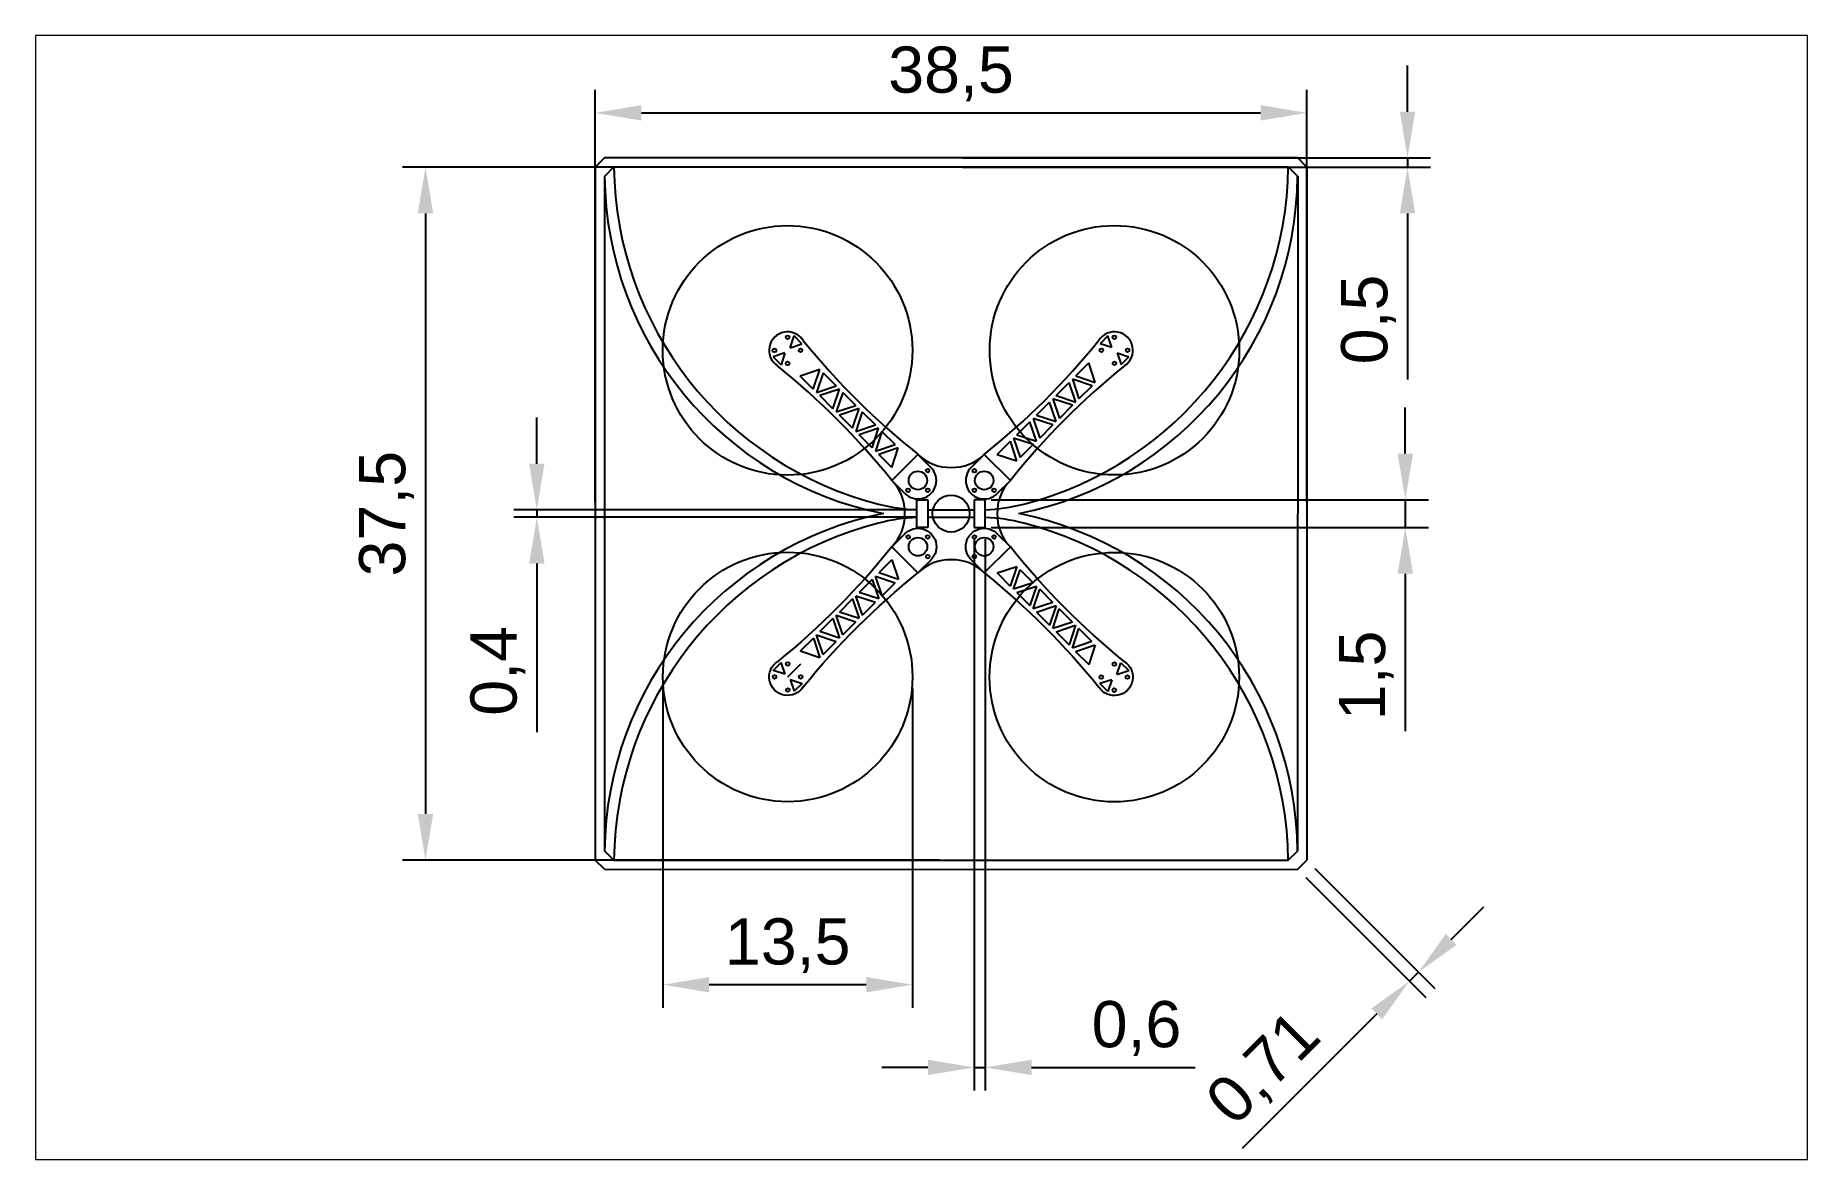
# Paper-space layout 'Sheet1' of a CAD drawing. Header units: millimetres. Extents: x 40 to 364, y 26 to 231.
# The model-space entities are those that its viewports show. They can reach past a viewport. Long polylines and large blocks are cut down to what shows.
import ezdxf

# ---------------------------------------------------------------- set-up
doc = ezdxf.new("R2010")
doc.units = ezdxf.units.MM
doc.styles.get("Standard").update_dxf_attribs({"font": 'arial.ttf'})
doc.dimstyles.new('ISO-25', dxfattribs={"dimtxt": 2.5, "dimasz": 2.5, "dimexe": 1.25, "dimexo": 0.625, "dimtad": 1, "dimtxsty": 'Standard', "dimcen": 2.5, "dimadec": 0, "dimazin": 0, "dimtfac": 1, "dimtmove": 0, "dimatfit": 3, "dimfxl": 1, "dimarcsym": 0})

# ---------------------------------------------------------------- blocks, each defined once
blk = doc.blocks.new('perimetroBraccio1')
for p, q in [((23.175, 3.212), (24.175, 3.212)), ((23.176, 1.213), (24.176, 1.214))]:
    blk.add_line(p, q)
for centre, radius, start, end in [((23.174, 2.212), 0.999, 89.9618, 270.06833), ((28.647, 43.269), 40.306, 263.63025, 276.09132), ((33.14, 2.214), 1, 257.55398, 102.47614), ((28.668, -38.843), 40.306, 83.9388, 96.39988)]:
    blk.add_arc(centre, radius, start, end)
blk = doc.blocks.new('*D21')
at = {"color": 0, "lineweight": -2}
for p, q in [((30.747, 30.625), (30.747, 52.938)), ((69.244, 30.623), (69.244, 52.938)), ((33.247, 51.688), (66.744, 51.688))]:
    blk.add_line(p, q, dxfattribs=at)
at = {"color": 0}
for points in [[(33.247, 52.105), (33.247, 51.271), (30.747, 51.688)], [(66.744, 51.271), (66.744, 52.105), (69.244, 51.688)]]:
    blk.add_solid(points, dxfattribs=at)
at = {"layer": 'Defpoints', "color": 0}
for p in [(69.244, 51.688), (30.747, 30), (69.244, 29.998)]:
    blk.add_point(p, dxfattribs=at)
at = {"color": 0, "insert": (49.996, 53.797), "char_height": 2.5, "attachment_point": 5}
blk.add_mtext('38,5', dxfattribs=at)
blk = doc.blocks.new('*D24')
at = {"color": 0, "lineweight": -2}
for p, q in [((34.411, 20.54), (34.411, 3.26)), ((47.911, 20.54), (47.911, 3.26)), ((45.411, 4.51), (36.911, 4.51))]:
    blk.add_line(p, q, dxfattribs=at)
at = {"color": 0}
for points in [[(36.911, 4.927), (36.911, 4.094), (34.411, 4.51)], [(45.411, 4.094), (45.411, 4.927), (47.911, 4.51)]]:
    blk.add_solid(points, dxfattribs=at)
at = {"layer": 'Defpoints', "color": 0}
for p in [(34.411, 21.165), (47.911, 21.165), (34.411, 4.51)]:
    blk.add_point(p, dxfattribs=at)
at = {"color": 0, "insert": (41.161, 6.62), "char_height": 2.5, "attachment_point": 5}
blk.add_mtext('13,5', dxfattribs=at)
blk = doc.blocks.new('*D25')
at = {"color": 0, "lineweight": -2}
for p, q in [((49.371, 48.749), (20.317, 48.749)), ((21.567, 46.249), (21.567, 13.75)), ((49.371, 11.25), (20.317, 11.25))]:
    blk.add_line(p, q, dxfattribs=at)
at = {"color": 0}
for points in [[(21.983, 46.249), (21.15, 46.249), (21.567, 48.749)], [(21.15, 13.75), (21.983, 13.75), (21.567, 11.25)]]:
    blk.add_solid(points, dxfattribs=at)
at = {"layer": 'Defpoints', "color": 0}
for p in [(49.996, 48.749), (21.567, 11.25), (49.996, 11.25)]:
    blk.add_point(p, dxfattribs=at)
at = {"color": 0, "insert": (19.457, 29.999), "char_height": 2.5, "attachment_point": 5, "rotation": 90}
blk.add_mtext('37,5', dxfattribs=at)
blk = doc.blocks.new('*D27')
at = {"color": 0, "lineweight": -2}
for p, q in [((74.69, 51.749), (74.69, 54.249)), ((50.621, 49.249), (75.94, 49.249)), ((74.69, 49.249), (74.69, 48.749)), ((50.621, 48.749), (75.94, 48.749)), ((74.69, 46.249), (74.69, 37.261))]:
    blk.add_line(p, q, dxfattribs=at)
at = {"color": 0}
for points in [[(74.273, 51.749), (75.106, 51.749), (74.69, 49.249)], [(75.106, 46.249), (74.273, 46.249), (74.69, 48.749)]]:
    blk.add_solid(points, dxfattribs=at)
at = {"layer": 'Defpoints', "color": 0}
for p in [(49.996, 49.249), (49.996, 48.749), (74.69, 48.749)]:
    blk.add_point(p, dxfattribs=at)
at = {"color": 0, "insert": (72.58, 40.505), "char_height": 2.5, "attachment_point": 5, "rotation": 90}
blk.add_mtext('0,5', dxfattribs=at)
blk = doc.blocks.new('*D29')
at = {"color": 0, "lineweight": -2}
for p, q in [((69.683, 10.803), (76.173, 4.313)), ((69.183, 10.303), (75.673, 3.813)), ((77.057, 6.964), (78.825, 8.732)), ((75.289, 5.197), (74.789, 4.697)), ((73.021, 2.929), (65.737, -4.355))]:
    blk.add_line(p, q, dxfattribs=at)
at = {"color": 0}
for points in [[(76.762, 7.259), (77.352, 6.67), (75.289, 5.197)], [(73.316, 2.634), (72.727, 3.223), (74.789, 4.697)]]:
    blk.add_solid(points, dxfattribs=at)
at = {"layer": 'Defpoints', "color": 0}
for p in [(68.741, 10.745), (69.241, 11.245), (74.789, 4.697)]:
    blk.add_point(p, dxfattribs=at)
at = {"color": 0, "insert": (67.004, -0.106), "char_height": 2.5, "attachment_point": 5, "rotation": 45}
blk.add_mtext('0,71', dxfattribs=at)
blk = doc.blocks.new('*D30')
at = {"color": 0, "lineweight": -2}
for p, q in [((74.57, 33.251), (74.57, 35.751)), ((52.175, 30.751), (75.82, 30.751)), ((74.57, 30.751), (74.57, 29.251)), ((52.175, 29.251), (75.82, 29.251)), ((74.57, 26.751), (74.57, 18.239))]:
    blk.add_line(p, q, dxfattribs=at)
at = {"color": 0}
for points in [[(74.154, 33.251), (74.987, 33.251), (74.57, 30.751)], [(74.987, 26.751), (74.154, 26.751), (74.57, 29.251)]]:
    blk.add_solid(points, dxfattribs=at)
at = {"layer": 'Defpoints', "color": 0}
for p in [(51.55, 30.751), (51.55, 29.251), (74.57, 29.251)]:
    blk.add_point(p, dxfattribs=at)
at = {"color": 0, "insert": (72.461, 21.245), "char_height": 2.5, "attachment_point": 5, "rotation": 90}
blk.add_mtext('1,5', dxfattribs=at)
blk = doc.blocks.new('*D31')
at = {"color": 0, "lineweight": -2}
for p, q in [((51.25, 28.626), (51.25, -1.215)), ((51.85, 28.626), (51.85, -1.215)), ((48.75, 0.035), (46.25, 0.035)), ((51.25, 0.035), (51.85, 0.035)), ((54.35, 0.035), (63.207, 0.035))]:
    blk.add_line(p, q, dxfattribs=at)
at = {"color": 0}
for points in [[(48.75, -0.382), (48.75, 0.451), (51.25, 0.035)], [(54.35, 0.451), (54.35, -0.382), (51.85, 0.035)]]:
    blk.add_solid(points, dxfattribs=at)
at = {"layer": 'Defpoints', "color": 0}
for p in [(51.25, 29.251), (51.85, 29.251), (51.85, 0.035)]:
    blk.add_point(p, dxfattribs=at)
at = {"color": 0, "insert": (60.029, 2.144), "char_height": 2.5, "attachment_point": 5}
blk.add_mtext('0,6', dxfattribs=at)
blk = doc.blocks.new('*D32')
at = {"color": 0, "lineweight": -2}
for p, q in [((27.59, 32.702), (27.59, 35.202)), ((48.125, 30.202), (26.34, 30.202)), ((48.125, 29.801), (26.34, 29.801)), ((27.59, 30.202), (27.59, 29.801)), ((27.59, 27.301), (27.59, 18.183))]:
    blk.add_line(p, q, dxfattribs=at)
at = {"color": 0}
for points in [[(27.173, 32.702), (28.006, 32.702), (27.59, 30.202)], [(28.006, 27.301), (27.173, 27.301), (27.59, 29.801)]]:
    blk.add_solid(points, dxfattribs=at)
at = {"layer": 'Defpoints', "color": 0}
for p in [(27.59, 29.801), (48.75, 30.202), (48.75, 29.801)]:
    blk.add_point(p, dxfattribs=at)
at = {"color": 0, "insert": (25.48, 21.492), "char_height": 2.5, "attachment_point": 5, "rotation": 90}
blk.add_mtext('0,4', dxfattribs=at)

msp = doc.modelspace()

# ---------------------------------------------------------------- linework, layer by layer
for p, q in [((31.244, 49.246), (30.744, 48.746)), ((68.748, 49.252), (31.244, 49.246)), ((69.248, 48.752), (68.748, 49.252)), ((30.744, 48.746), (30.751, 11.255)), ((31.744, 48.746), (31.244, 48.246)), ((31.244, 48.246), (31.251, 11.755)), ((68.248, 48.752), (31.744, 48.746)), ((68.248, 48.752), (68.748, 48.252)), ((68.748, 48.252), (68.741, 11.745)), ((69.248, 48.752), (69.241, 11.245)), ((41.295, 38.977), (41.507, 39.614)), ((41.931, 39.19), (41.507, 39.614)), ((58.484, 39.619), (58.06, 39.195)), ((58.696, 38.983), (58.484, 39.619)), ((41.012, 38.694), (40.376, 38.482)), ((40.376, 38.482), (40.801, 38.058)), ((41.012, 38.694), (40.801, 38.058)), ((41.295, 38.977), (41.931, 39.19)), ((58.696, 38.983), (58.06, 39.195)), ((58.979, 38.7), (59.192, 38.064)), ((58.979, 38.7), (59.616, 38.488)), ((59.192, 38.064), (59.616, 38.488)), ((42.896, 37.801), (41.836, 37.447)), ((42.544, 36.74), (41.836, 37.447)), ((42.544, 36.74), (42.896, 37.801)), ((43.073, 37.625), (42.721, 36.564)), ((43.073, 37.625), (43.781, 36.918)), ((56.741, 37.453), (57.448, 38.16)), ((56.741, 37.453), (57.802, 37.099)), ((57.802, 37.099), (57.448, 38.16)), ((42.721, 36.564), (43.781, 36.918)), ((43.958, 36.741), (42.898, 36.387)), ((43.605, 35.68), (43.958, 36.741)), ((44.135, 36.565), (43.782, 35.504)), ((44.135, 36.565), (44.843, 35.858)), ((55.681, 36.392), (56.388, 37.099)), ((56.742, 36.039), (56.388, 37.099)), ((56.565, 37.276), (56.918, 36.215)), ((57.625, 36.923), (56.565, 37.276)), ((57.625, 36.923), (56.918, 36.215)), ((43.605, 35.68), (42.898, 36.387)), ((43.782, 35.504), (44.843, 35.858)), ((45.02, 35.682), (43.959, 35.327)), ((44.667, 34.621), (45.02, 35.682)), ((45.197, 35.505), (44.844, 34.444)), ((45.197, 35.505), (45.904, 34.799)), ((54.621, 35.331), (55.327, 36.038)), ((55.681, 34.978), (55.327, 36.038)), ((55.504, 36.215), (55.858, 35.154)), ((56.565, 35.862), (55.504, 36.215)), ((55.681, 36.392), (56.742, 36.039)), ((56.565, 35.862), (55.858, 35.154)), ((44.667, 34.621), (43.959, 35.327)), ((44.844, 34.444), (45.904, 34.799)), ((46.081, 34.622), (45.021, 34.267)), ((45.728, 33.561), (46.081, 34.622)), ((53.56, 34.27), (54.267, 34.977)), ((54.621, 33.917), (54.267, 34.977)), ((54.444, 35.154), (54.798, 34.093)), ((55.505, 34.801), (54.444, 35.154)), ((54.621, 35.331), (55.681, 34.978)), ((55.505, 34.801), (54.798, 34.093)), ((45.728, 33.561), (45.021, 34.267)), ((46.258, 34.445), (45.905, 33.384)), ((45.905, 33.384), (46.966, 33.739)), ((47.143, 33.562), (46.082, 33.208)), ((46.258, 34.445), (46.966, 33.739)), ((46.79, 32.501), (47.143, 33.562)), ((52.5, 33.209), (53.207, 33.916)), ((53.561, 32.856), (53.207, 33.916)), ((53.383, 34.093), (53.737, 33.033)), ((54.444, 33.74), (53.383, 34.093)), ((53.56, 34.27), (54.621, 33.917)), ((54.444, 33.74), (53.737, 33.033)), ((46.79, 32.501), (46.082, 33.208)), ((46.791, 31.795), (48.205, 33.209)), ((51.793, 33.208), (53.207, 31.794)), ((52.5, 33.209), (53.561, 32.856)), ((48.15, 29.251), (48.15, 30.751)), ((48.15, 30.751), (48.75, 30.751)), ((48.75, 30.751), (48.75, 29.251)), ((51.85, 30.751), (51.25, 30.751)), ((51.25, 30.751), (51.25, 29.251)), ((51.85, 29.251), (51.85, 30.751)), ((48.75, 30.202), (48.775, 30.202)), ((48.75, 29.801), (48.775, 29.801)), ((48.775, 30.202), (51.225, 30.202)), ((48.775, 29.801), (51.225, 29.801)), ((51.25, 30.202), (51.225, 30.202)), ((51.25, 29.801), (51.225, 29.801)), ((48.75, 29.251), (48.15, 29.251)), ((51.25, 29.251), (51.85, 29.251)), ((46.792, 28.209), (48.206, 26.795)), ((51.791, 26.794), (53.206, 28.208)), ((46.793, 27.503), (46.086, 26.796)), ((46.793, 27.503), (47.147, 26.442)), ((52.497, 26.793), (53.558, 27.145)), ((53.558, 27.145), (53.204, 26.085)), ((53.38, 25.908), (53.735, 26.968)), ((54.441, 26.26), (53.735, 26.968)), ((45.732, 26.442), (45.025, 25.735)), ((45.732, 26.442), (46.086, 25.382)), ((45.909, 26.619), (46.97, 26.265)), ((46.263, 25.558), (45.909, 26.619)), ((47.147, 26.442), (46.086, 26.796)), ((46.263, 25.558), (46.97, 26.265)), ((52.497, 26.793), (53.204, 26.085)), ((54.441, 26.26), (53.38, 25.908)), ((53.557, 25.731), (54.618, 26.083)), ((54.618, 26.083), (54.263, 25.023)), ((54.44, 24.846), (54.794, 25.906)), ((55.501, 25.199), (54.794, 25.906)), ((44.672, 25.382), (43.964, 24.675)), ((44.672, 25.382), (45.025, 24.321)), ((44.848, 25.559), (45.909, 25.205)), ((45.202, 24.498), (44.848, 25.559)), ((46.086, 25.382), (45.025, 25.735)), ((45.202, 24.498), (45.909, 25.205)), ((53.557, 25.731), (54.263, 25.023)), ((55.501, 25.199), (54.44, 24.846)), ((54.616, 24.669), (55.677, 25.022)), ((55.677, 25.022), (55.323, 23.961)), ((43.611, 24.322), (42.903, 23.615)), ((43.611, 24.322), (43.964, 23.261)), ((43.787, 24.498), (44.848, 24.144)), ((44.141, 23.437), (43.787, 24.498)), ((45.025, 24.321), (43.964, 24.675)), ((44.141, 23.437), (44.848, 24.144)), ((54.616, 24.669), (55.323, 23.961)), ((55.499, 23.784), (55.854, 24.845)), ((56.56, 24.137), (55.499, 23.784)), ((56.56, 24.137), (55.854, 24.845)), ((42.55, 23.261), (41.842, 22.554)), ((42.55, 23.261), (42.903, 22.2)), ((42.726, 23.438), (43.787, 23.084)), ((43.08, 22.377), (42.726, 23.438)), ((43.964, 23.261), (42.903, 23.615)), ((43.08, 22.377), (43.787, 23.084)), ((55.676, 23.607), (56.737, 23.96)), ((55.676, 23.607), (56.382, 22.9)), ((56.737, 23.96), (56.382, 22.9)), ((56.559, 22.723), (56.914, 23.783)), ((57.62, 23.075), (56.559, 22.723)), ((57.62, 23.075), (56.914, 23.783)), ((42.903, 22.2), (41.842, 22.554)), ((56.735, 22.546), (57.796, 22.898)), ((56.735, 22.546), (57.442, 21.838)), ((57.796, 22.898), (57.442, 21.838)), ((40.383, 21.518), (40.807, 21.943)), ((41.019, 21.306), (40.383, 21.518)), ((41.019, 21.306), (40.807, 21.943)), ((41.161, 21.165), (41.868, 21.872)), ((58.972, 21.296), (59.185, 21.932)), ((58.972, 21.296), (59.609, 21.508)), ((59.185, 21.932), (59.609, 21.508)), ((41.302, 21.023), (41.938, 20.811)), ((41.302, 21.023), (41.514, 20.387)), ((41.938, 20.811), (41.514, 20.387)), ((58.689, 21.014), (58.053, 20.802)), ((58.476, 20.378), (58.053, 20.802)), ((58.689, 21.014), (58.476, 20.378)), ((31.251, 11.755), (31.751, 11.255)), ((68.241, 11.245), (68.741, 11.745)), ((31.251, 10.755), (30.751, 11.255)), ((31.251, 10.755), (68.741, 10.745)), ((31.751, 11.255), (68.241, 11.245)), ((68.741, 10.745), (69.241, 11.245))]:
    msp.add_line(p, q)
for centre, radius in [((41.154, 38.836), 6.75), ((58.838, 38.842), 6.75), ((41.153, 39.543), 0.1), ((58.838, 39.549), 0.1), ((40.447, 38.835), 0.1), ((41.861, 38.837), 0.1), ((58.131, 38.842), 0.1), ((59.545, 38.842), 0.1), ((41.154, 38.129), 0.1), ((58.838, 38.135), 0.1), ((48.205, 31.795), 0.5), ((48.733, 32.325), 0.1), ((51.264, 32.323), 0.1), ((51.793, 31.795), 0.5), ((47.676, 31.266), 0.1), ((48.734, 31.266), 0.1), ((50, 30.002), 1), ((51.264, 31.265), 0.1), ((52.322, 31.266), 0.1), ((47.679, 28.738), 0.1), ((48.737, 28.739), 0.1), ((51.263, 28.737), 0.1), ((52.321, 28.736), 0.1), ((41.161, 21.165), 6.75), ((48.208, 28.209), 0.5), ((51.792, 28.208), 0.5), ((58.831, 21.155), 6.75), ((48.737, 27.68), 0.1), ((51.262, 27.679), 0.1), ((40.454, 21.165), 0.1), ((41.161, 21.872), 0.1), ((41.868, 21.164), 0.1), ((58.124, 21.156), 0.1), ((58.832, 21.862), 0.1), ((59.538, 21.154), 0.1), ((41.161, 20.458), 0.1), ((58.83, 20.448), 0.1)]:
    msp.add_circle(centre, radius)
for centre, radius, start, end in [((50.046, 48.42), 18.789, 180.49491, 258.61306), ((50.808, 48.967), 19.051, 180.62936, 255.58163), ((49.953, 48.42), 18.789, 281.38694, 359.50509), ((49.191, 48.967), 19.051, 284.41837, 359.37064), ((41.154, 38.836), 1, 32.58699, 45.04807), ((58.838, 38.842), 1, 302.55398, 315.01506), ((49.923, 34.93), 2.429, 225.09155, 271.83034), ((49.923, 34.93), 2.429, 225.09155, 271.83034), ((49.923, 34.93), 2.429, 225.09155, 271.83034), ((49.923, 34.93), 2.429, 225.09155, 271.83034), ((50.079, 34.93), 2.429, 268.13954, 314.87832), ((50.079, 34.93), 2.429, 268.13954, 314.87832), ((50.079, 34.93), 2.429, 268.13954, 314.87832), ((45.071, 30.081), 2.429, 358.13954, 44.87832), ((45.071, 30.081), 2.429, 358.13954, 44.87832), ((54.928, 30.078), 2.429, 135.09155, 181.83034), ((54.928, 30.078), 2.429, 135.09155, 181.83034), ((50.046, 11.583), 18.789, 101.38694, 179.50509), ((48.554, 40.202), 10, 255.58163, 267.68067), ((48.554, 19.801), 10, 92.31933, 104.41837), ((45.071, 29.925), 2.429, 315.09155, 1.83034), ((45.071, 29.925), 2.429, 315.09155, 1.83034), ((45.071, 29.925), 2.429, 315.09155, 1.83034), ((45.071, 29.925), 2.429, 315.09155, 1.83034), ((51.445, 40.202), 10, 272.31933, 284.41837), ((51.445, 19.801), 10, 75.58163, 87.68067), ((54.928, 29.922), 2.429, 178.13954, 224.87832), ((54.928, 29.922), 2.429, 178.13954, 224.87832), ((54.928, 29.922), 2.429, 178.13954, 224.87832), ((54.928, 29.922), 2.429, 178.13954, 224.87832), ((49.953, 11.583), 18.789, 0.49491, 78.61306), ((50.808, 11.036), 19.051, 104.41837, 179.37064), ((49.191, 11.036), 19.051, 0.62936, 75.58163), ((49.92, 25.073), 2.429, 88.13954, 134.87832), ((49.92, 25.073), 2.429, 88.13954, 134.87832), ((50.077, 25.073), 2.429, 45.09155, 91.83034), ((50.077, 25.073), 2.429, 45.09155, 91.83034), ((58.831, 21.155), 1, 44.93974, 57.40082), ((41.161, 21.165), 1, 314.98494, 327.44602)]:
    msp.add_arc(centre, radius, start, end)

# ---------------------------------------------------------------- block references
for p, rotation in [((66.165, 16.983), 135.0330099261635), ((36.97, 13.843), 44.99999999999996)]:
    msp.add_blockref('perimetroBraccio1', p, dxfattribs=dict(rotation=rotation))
at = {"xscale": -1}
for p, rotation in [((66.16, 43.032), 44.99999999999997), ((36.983, 46.171), 134.9548065912387)]:
    msp.add_blockref('perimetroBraccio1', p, dxfattribs=dict(at, rotation=rotation))

# ---------------------------------------------------------------- dimensions: what is measured, and where the dimension line sits
for base, p1, p2, picture, middle in [((69.244, 51.688), (30.747, 30), (69.244, 29.998), '*D21', (49.996, 53.797)), ((51.85, 0.035), (51.25, 29.251), (51.85, 29.251), '*D31', (60.029, 2.144)), ((34.411, 4.51), (47.911, 21.165), (34.411, 21.165), '*D24', (41.161, 6.62))]:
    dim = msp.add_linear_dim(base=base, p1=p1, p2=p2, dimstyle='ISO-25')
    dim.commit()
    dim.dimension.update_dxf_attribs({"geometry": picture, "text_midpoint": middle})
for base, p1, p2, picture, middle in [((74.69, 48.749), (49.996, 49.249), (49.996, 48.749), '*D27', (72.58, 40.505)), ((21.567, 11.25), (49.996, 48.749), (49.996, 11.25), '*D25', (19.457, 29.999)), ((74.57, 29.251), (51.55, 30.751), (51.55, 29.251), '*D30', (72.461, 21.245)), ((27.59, 29.801), (48.75, 30.202), (48.75, 29.801), '*D32', (25.48, 21.492))]:
    dim = msp.add_linear_dim(base=base, p1=p1, p2=p2, angle=90, dimstyle='ISO-25')
    dim.commit()
    dim.dimension.update_dxf_attribs({"geometry": picture, "text_midpoint": middle})
dim = msp.add_aligned_dim(p1=(69.241, 11.245), p2=(68.741, 10.745), distance=8.554, dimstyle='ISO-25')
dim.commit()
dim.dimension.update_dxf_attribs({"geometry": '*D29', "text_midpoint": (67.004, -0.106)})

psp = doc.layouts.new('Sheet1')

# ---------------------------------------------------------------- viewports
at = {"layer": '0'}
psp.add_viewport(center=(202.5, 128.5), size=(324, 205.6), view_center_point=(48.399, 25.463), view_height=60.82967, dxfattribs=at)

doc.saveas('drawing.dxf')
